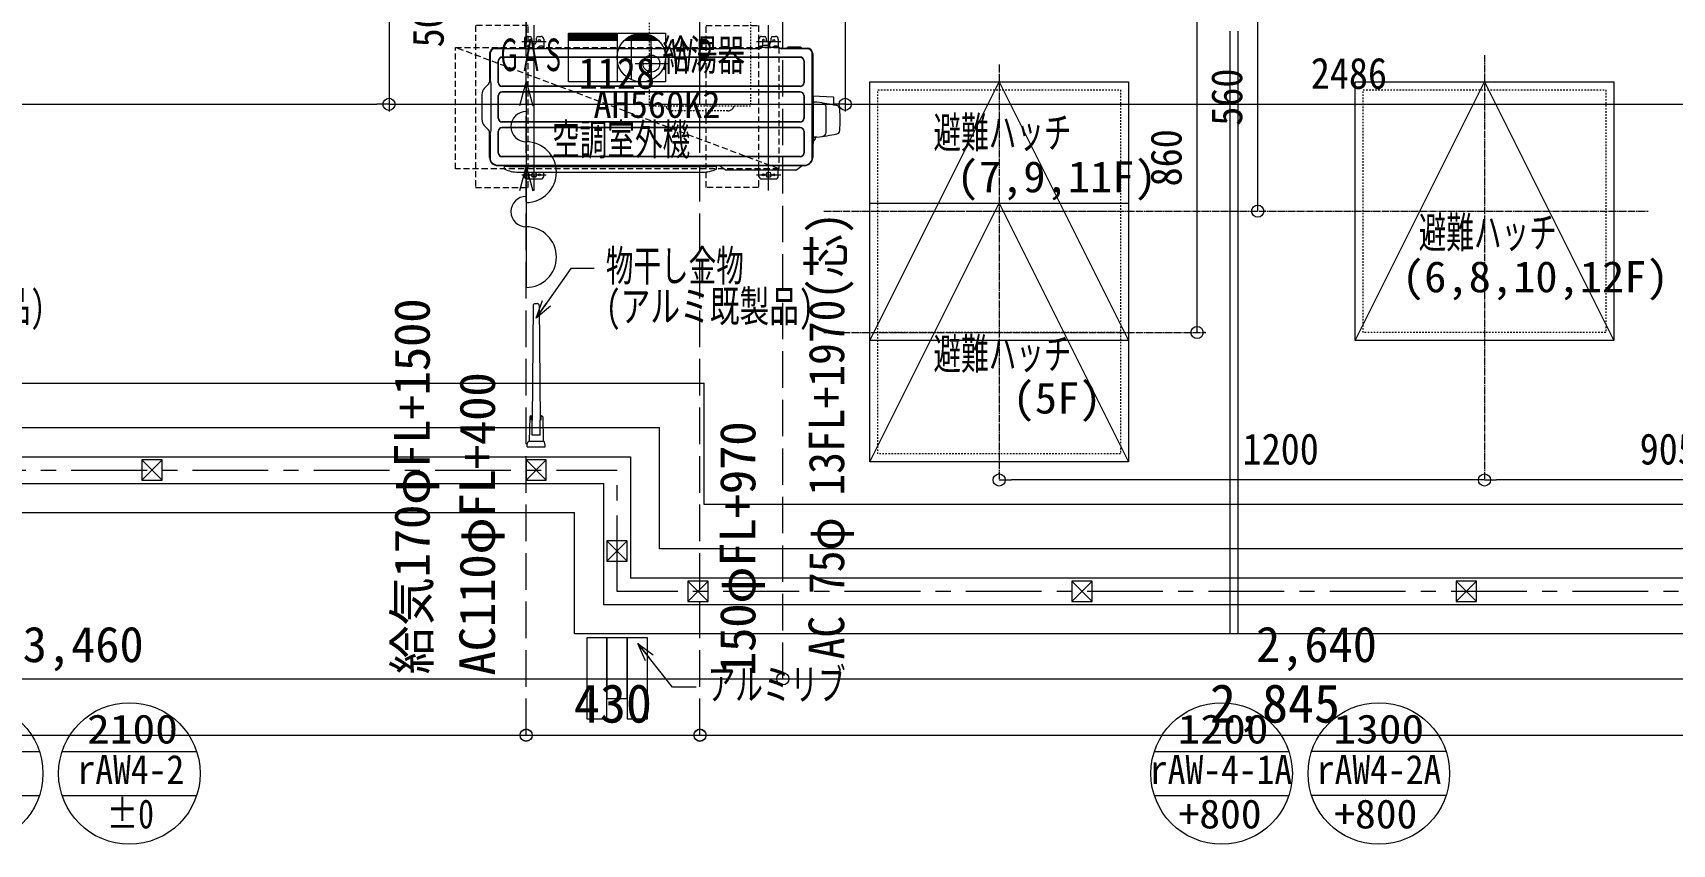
# Model space of a CAD drawing. Units: millimetres at full size, sheet at 1:30. Extents: x -17796 to 21385, y -23279 to 7734.
# Drawn here: x -13635 to -9580, y -7143 to -5136 of the extents above; entities that cross this region are included whole.
import ezdxf
from ezdxf.enums import TextEntityAlignment as Align

# ---------------------------------------------------------------- set-up
doc = ezdxf.new("R2010")
doc.units = ezdxf.units.MM
doc.header["$LTSCALE"] = 30
doc.header["$PDMODE"] = 32
doc.header["$PDSIZE"] = 30
for name, pattern in [('DASHED1', [1.8, 1.2, -0.6]), ('DASHED2', [3, 2, -1]), ('DASHED3', [4, 3, -1]), ('USER11', [0.25, 0.125, -0.125]), ('USER13', [10, 6.25, -1.25, 1.25, -1.25]), ('USER14', [18.9, 15, -0.9, 0.6, -0.9, 0.6, -0.9]), ('USER4', [0.78, 0.6, -0.06, 0.06, -0.06]), ('USER8', [0.75, 0.5, -0.25])]:
    doc.linetypes.add(name, pattern=pattern)
for name, color, linetype, lineweight in [('0-1_(W)電灯', 253, 'Continuous', 18), ('0-B_0_6P', 54, 'USER4', 18), ('0-F_ｶｰﾃﾝﾚｰﾙ', 94, 'Continuous', 18), ('2-D_', 5, 'Continuous', 18), ('3-1_杭芯・見上・見下', 6, 'Continuous', 18), ('3-2_寸法', 142, 'Continuous', 18), ('3-5_断熱・鉄骨', 30, 'Continuous', 18), ('3-8_符号', 6, 'Continuous', 18), ('3-C_備品', 6, 'Continuous', 18), ('4-0_', 1, 'Continuous', 9), ('4-3_', 253, 'Continuous', 18), ('4-5_', 3, 'USER14', 18), ('6-3_ｶﾞｽ', 5, 'Continuous', 9), ('6-A_寸法', 5, 'Continuous', 18), ('6-C_---', 6, 'Continuous', 18), ('D-6_白実線', 134, 'Continuous', 9), ('E-6_白実線', 134, 'Continuous', 9), ('E-A_---', 4, 'DASHED2', 9), ('E-B_ﾊｯﾁﾝｸﾞ', 5, 'Continuous', 9), ('E-E_文字', 6, 'Continuous', 9), ('F-0_通り芯', 6, 'Continuous', 9), ('F-6_白実線', 134, 'Continuous', 9)]:
    doc.layers.add(name, color=color, linetype=linetype, lineweight=lineweight)
doc.styles.add('ＭＳ ゴシック', font='')
doc.styles.get('ＭＳ ゴシック').set_extended_font_data('MS Gothic')

# ---------------------------------------------------------------- blocks, each defined once
blk = doc.blocks.new('AH560K2')
at = {"layer": '6-3_ｶﾞｽ', "color": 7}
for p, q in [((-324.85, -228.9), (-324.85, 180.15)), ((255.15, -228.9), (255.15, 180.15)), ((-405.27, 123.41), (-421.85, 123.41)), ((231.44, 121.91), (-421.85, 121.91)), ((-408.85, 123.14), (-408.85, 121.91)), ((-404.56, 122.41), (-408.85, 122.41)), ((-407.85, 122.91), (-405.27, 122.91)), ((-404.91, 122.76), (-404.06, 121.91)), ((-404.56, 123.12), (-403.35, 121.91)), ((-354.85, 139.91), (-294.85, 139.91)), ((-348.87, 145.41), (-348.87, 122.41)), ((-345.87, 127.95), (-338.99, 127.95)), ((-341.87, 152.41), (-334.85, 152.41)), ((-330.85, 148.41), (-330.85, 139.91)), ((-318.85, 139.91), (-318.85, 148.41)), ((-314.85, 152.41), (-307.83, 152.41)), ((-303.83, 127.95), (-310.72, 127.95)), ((-300.83, 145.41), (-300.83, 122.41)), ((-34.85, 45.21), (-34.85, 125.21)), ((225.15, 139.91), (285.15, 139.91)), ((231.13, 122.46), (231.13, 145.41)), ((234.13, 127.95), (239.24, 127.95)), ((238.13, 152.41), (245.15, 152.41)), ((240.12, 138.07), (238.96, 124.79)), ((278.89, 124.91), (240.5, 124.91)), ((254.81, 129.66), (242.22, 129.66)), ((243.11, 140.81), (253.91, 140.81)), ((249.15, 148.41), (249.15, 140.81)), ((256.9, 138.07), (258.05, 124.91)), ((261.15, 139.91), (261.15, 148.41)), ((265.15, 152.41), (272.17, 152.41)), ((276.17, 127.95), (269.28, 127.95)), ((279.17, 145.41), (279.17, 124.91)), ((286.72, 123.41), (351.15, 123.41)), ((351.15, 121.91), (288.06, 121.91)), ((301.56, 124.82), (300.59, 123.85)), ((334.32, 125.41), (302.98, 125.41)), ((336.71, 123.85), (335.73, 124.82)), ((-434.85, 110.41), (-434.85, 39.52)), ((-433.85, 109.91), (-433.85, 45.76)), ((-413.41, 37.91), (-413.41, 91.91)), ((-412.58, 37.91), (-412.58, 91.91)), ((333.15, 101.47), (-403.85, 101.47)), ((333.15, 100.64), (-403.85, 100.64)), ((-74.85, 85.21), (5.15, 85.21)), ((341.88, 91.91), (341.88, 37.91)), ((342.71, 91.91), (342.71, 37.91)), ((363.15, -147.09), (363.15, 110.41)), ((364.15, 110.41), (364.15, -147.09)), ((-453.85, 9.2), (-453.85, -53.38)), ((-439.71, 31.62), (-447.99, 23.34)), ((-430.7, -73.05), (-430.7, 28.87)), ((-413.41, -50.09), (-413.41, 5.91)), ((-412.58, -50.09), (-412.58, 5.91)), ((333.15, 29.18), (-403.85, 29.18)), ((333.15, 28.35), (-403.85, 28.35)), ((333.15, 15.47), (-403.85, 15.47)), ((333.15, 14.64), (-403.85, 14.64)), ((341.88, 5.91), (341.88, -50.09)), ((342.71, 5.91), (342.71, -50.09)), ((364.15, 5.41), (414.7, 2.76)), ((364.65, 7.98), (364.65, 5.38)), ((366.15, -111.54), (366.15, 4.36)), ((415.65, 1.76), (415.65, -16.06)), ((374.78, -10.54), (367.09, -10.14)), ((397.15, -84.86), (397.15, -22.32)), ((-447.99, -67.52), (-439.71, -75.8)), ((333.15, -58.82), (-403.85, -58.82)), ((333.15, -59.65), (-403.85, -59.65)), ((333.15, -72.53), (-403.85, -72.53)), ((333.15, -73.36), (-403.85, -73.36)), ((-434.85, -147.09), (-434.85, -83.68)), ((-433.85, -89.95), (-433.85, -147.09)), ((-413.41, -136.09), (-413.41, -82.09)), ((-412.58, -136.09), (-412.58, -82.09)), ((341.88, -82.09), (341.88, -136.09)), ((342.71, -82.09), (342.71, -136.09)), ((364.15, -112.59), (365.2, -112.54)), ((364.65, -112.56), (364.65, -115.17)), ((370.44, -101.19), (366.38, -106.04)), ((374.79, -96.64), (367.09, -97.04)), ((371.15, -99.27), (371.15, -97.78)), ((333.15, -144.82), (-403.85, -144.82)), ((333.15, -145.65), (-403.85, -145.65)), ((-414.85, -166.09), (344.15, -166.09)), ((-414.85, -167.09), (344.15, -167.09)), ((-398.26, -175.37), (-398.4, -167.09)), ((-387.45, -168.94), (-364.21, -169.14)), ((-364.21, -169.14), (92, -169.14)), ((-364.21, -183.29), (92, -183.29)), ((-354.85, -190.09), (-294.85, -190.09)), ((-348.87, -183.29), (-348.87, -193.09)), ((-341.87, -200.09), (-307.83, -200.09)), ((-321.98, -195.09), (-327.72, -195.09)), ((-300.83, -193.09), (-300.83, -183.29)), ((92, -169.14), (115.25, -168.94)), ((126.05, -175.37), (126.19, -167.09)), ((147.71, -177.19), (133.93, -167.54)), ((321.86, -178.09), (150.57, -178.09)), ((225.15, -190.09), (285.15, -190.09)), ((231.13, -193.09), (231.13, -178.09)), ((238.13, -200.09), (272.17, -200.09)), ((252.28, -195.09), (258.02, -195.09)), ((279.17, -193.09), (279.17, -178.09)), ((338.5, -167.54), (324.72, -177.19))]:
    blk.add_line(p, q, dxfattribs=at)
for centre, radius in [((-337.85, 142.41), 2.5), ((-311.85, 142.41), 2.5), ((268.15, 142.41), 2.5), ((-34.85, 85.21), 21), ((-337.85, -190.09), 2.5), ((-311.85, -190.09), 2.5), ((242.15, -190.09), 2.5), ((268.15, -190.09), 2.5)]:
    blk.add_circle(centre, radius, dxfattribs=at)
for centre, radius, start, end in [((-421.85, 110.41), 13, 90, 180), ((-421.85, 109.91), 12, 90, 180), ((-408.65, 123.15), 0.206, 110.94706, 182.25044), ((-408.5, 122.5), 0.394, 90.68195, 153.93555), ((-408.36, 122.38), 1.03, 91.82318, 110.44187), ((-408.03, 117.86), 5.05, 88.01699, 95.40319), ((-405.27, 122.41), 1, 45, 90), ((-405.27, 122.41), 0.5, 45, 90), ((-341.87, 145.41), 7, 90, 180), ((-346.91, 125.7), 1.96, 117.53635, 178.97101), ((-345.92, 124.13), 3.81, 89.31686, 119.88569), ((-340.72, 121.26), 6.91, 54.41084, 75.50035), ((157.97, 784.16), 822.63, 233.03545, 233.42103), ((-334.85, 148.41), 4, 0, 90), ((-320.71, 139.93), 20.03, 234.78029, 240.97567), ((-324.85, 139.91), 6, 180, 0), ((-329, 139.93), 20.03, 299.02433, 305.21971), ((-314.85, 148.41), 4, 90, 180), ((-807.67, 784.16), 822.63, 306.57897, 306.96455), ((-308.99, 121.26), 6.91, 104.49965, 125.58916), ((-307.83, 145.41), 7, 0, 90), ((-303.79, 124.13), 3.81, 60.11431, 90.68314), ((-302.79, 125.7), 1.96, 1.02899, 62.46365), ((233.88, 124.99), 2.96, 85.28613, 158.49056), ((238.13, 145.41), 7, 90, 180), ((231.44, 131.11), 9.2, 270, 306.61786), ((240.5, 118.91), 6, 90.00072, 126.61603), ((241.73, 127.08), 2.62, 79.33665, 162.9153), ((242.15, 142.41), 2.5, 320.20818, 247.19861), ((243.11, 137.81), 3, 90, 175), ((245.15, 148.41), 4, 0, 90), ((253.91, 137.81), 3, 5.00113, 90), ((255.22, 126.96), 2.73, 19.10001, 98.64594), ((255.15, 139.91), 6, 290.33153, 0), ((265.15, 148.41), 4, 90, 180), ((284.15, 101.54), 30.6, 123.56846, 130.19835), ((270.85, 121.68), 6.46, 104.03125, 124.01071), ((272.17, 145.41), 7, 0, 90), ((276.49, 125.14), 2.82, 18.49922, 96.63622), ((278.99, 118.9), 6.01, 53.38954, 90.94262), ((288.06, 131.11), 9.2, 233.38256, 270), ((286.72, 121.41), 2, 90, 146.30993), ((299.53, 124.91), 1.5, 270, 315), ((302.98, 123.41), 2, 90, 135), ((334.32, 123.41), 2, 45, 90), ((337.77, 124.91), 1.5, 225, 270), ((351.15, 110.41), 13, 0, 90), ((351.15, 109.91), 12, 2.38802, 90), ((-403.85, 91.91), 9.56, 90, 180), ((-403.85, 91.91), 8.73, 90, 180), ((333.15, 91.91), 9.56, 0, 90), ((333.15, 91.91), 8.73, 0, 90), ((-453.85, 45.76), 20, 314.99307, 0), ((-499.58, 24.65), 69.2, 6.87448, 18.23878), ((-433.85, 9.2), 20, 134.99926, 180.00022), ((-477.63, 28.92), 46.93, 359.93611, 4.9104), ((-403.85, 37.91), 9.56, 180, 270), ((-403.85, 5.91), 9.56, 90, 180), ((-403.85, 37.91), 8.73, 180, 270), ((-403.85, 5.91), 8.73, 90, 180), ((333.15, 37.91), 8.73, 270, 0), ((333.15, 37.91), 9.56, 270, 0), ((333.15, 5.91), 9.56, 0, 90), ((333.15, 5.91), 8.73, 0, 90), ((365.15, 11.7), 1, 180, 246.42182), ((365.15, 7.12), 1, 113.57818, 180), ((364.15, 9.41), 1.5, 293.57818, 66.42182), ((365.15, 4.36), 1, 0, 86.92278), ((414.65, 1.76), 1, 0, 87), ((367.15, -9.14), 1, 180.00581, 266.98637), ((275.55, -783.48), 779.28, 79.04787, 82.68382), ((387.16, -22.32), 9.98, 359.96848, 80.88391), ((416.65, -16.06), 1, 180.00715, 259.65507), ((421.81, -27.7), 9.48, 3.69524, 79.05853), ((32.2, -53.59), 399.95, 356.19809, 3.79947), ((-433.85, -53.38), 20, 180, 225), ((-453.85, -89.95), 20, 0, 45), ((-499.58, -68.83), 69.2, 341.76122, 353.12552), ((-477.63, -73.1), 46.93, 355.0896, 0.06389), ((-403.85, -50.09), 9.56, 180, 270), ((-403.85, -82.09), 9.56, 90, 180), ((-403.85, -50.09), 8.73, 180, 270), ((-403.85, -82.09), 8.73, 90, 180), ((333.15, -50.09), 8.73, 270, 0), ((333.15, -50.09), 9.56, 270, 0), ((333.15, -82.09), 9.56, 0, 90), ((333.15, -82.09), 8.73, 0, 90), ((421.79, -79.47), 9.49, 280.89421, 356.14187), ((365.15, -114.3), 1, 180, 246.42182), ((365.15, -118.88), 1, 113.57818, 180), ((364.15, -116.59), 1.5, 293.57818, 66.42182), ((365.15, -111.54), 1, 273, 0), ((367.24, -106.74), 1.11, 139.5291, 169.89276), ((367.15, -98.04), 1, 93.01514, 181.9617), ((368.15, -99.27), 3, 320.03418, 0), ((372.15, -97.78), 1, 93.00108, 179.99283), ((279.32, 652.86), 755.56, 277.25936, 281.0171), ((387.15, -84.86), 10, 279.34936, 0), ((-414.85, -147.09), 20, 180, 270), ((-414.85, -147.09), 19, 180, 270), ((-403.85, -136.09), 9.56, 180, 270), ((-403.85, -136.09), 8.73, 180, 270), ((333.15, -136.09), 8.73, 270, 0), ((333.15, -136.09), 9.56, 270, 0), ((344.15, -147.09), 20, 270, 0), ((344.15, -147.09), 19, 270, 0), ((-397.83, -170.17), 0.676, 102.35382, 140.90871), ((-397.76, -175.37), 0.5, 181.03185, 244.7157), ((-393.8, -188.49), 19.43, 92.7341, 102.39097), ((-364.21, -103.29), 80, 245.0454, 270), ((-389.62, -243.1), 74.19, 88.28857, 93.948), ((-341.87, -193.09), 7, 180, 270), ((-324.85, -190.09), 6.5, 325.1501, 214.8499), ((-327.72, -192.09), 3, 214.8499, 270), ((-321.98, -192.09), 3, 270, 325.1501), ((-307.83, -193.09), 7, 270, 0), ((92, -103.28), 80.01, 270.00103, 294.95883), ((120.17, -95.71), 73.39, 266.15265, 268.82831), ((118.03, -233.64), 64.56, 84.54731, 89.43091), ((123.19, -179.77), 10.44, 73.53878, 84.64556), ((125.55, -175.37), 0.5, 295.75425, 358.96252), ((132.47, -169.62), 2.54, 55.09641, 86.63219), ((150.57, -173.09), 5, 235.1296, 269.99999), ((238.13, -193.09), 7, 180, 270), ((255.15, -190.09), 6.5, 325.1501, 214.8499), ((252.28, -192.09), 3, 214.8499, 270), ((258.02, -192.09), 3, 270, 325.1501), ((272.17, -193.09), 7, 270, 0), ((321.86, -173.09), 5, 270, 304.93007), ((339.94, -169.59), 2.5, 90.00008, 124.93406)]:
    blk.add_arc(centre, radius, start, end, dxfattribs=at)

msp = doc.modelspace()

# ---------------------------------------------------------------- linework, layer by layer
at = {"layer": '0-1_(W)電灯', "color": 6}
for p, q in [((-12753.72, -4952.58), (-12753.72, -5330.62)), ((-12753.72, -4952.58), (-12753.72, -5330.62)), ((-11625.72, -4952.58), (-11625.72, -5330.62)), ((-11625.72, -4952.58), (-11625.72, -5330.62)), ((-15209.72, -5313.12), (-12783.72, -5313.12)), ((-12723.72, -5313.12), (-11655.72, -5313.12)), ((-11595.72, -5313.12), (-9169.72, -5313.12))]:
    msp.add_line(p, q, dxfattribs=at)
at = {"layer": '0-1_(W)電灯', "color": 7}
for p, q in [((-12753.72, -5313.12), (-12783.72, -5313.12)), ((-12753.72, -5313.12), (-12723.72, -5313.12)), ((-11625.72, -5313.12), (-11655.72, -5313.12)), ((-11625.72, -5313.12), (-11595.72, -5313.12))]:
    msp.add_line(p, q, dxfattribs=at)
for centre in [(-12753.72, -5313.12), (-12753.72, -5313.12), (-11625.72, -5313.12), (-11625.72, -5313.12)]:
    msp.add_circle(centre, 15, dxfattribs=at)
at = {"layer": '0-B_0_6P'}
for p, q in [((-11244.72, -5214.92), (-11244.72, -6242.12)), ((-10044.72, -5191.96), (-10044.72, -6242.12)), ((-11678.54, -5577.58), (-9639.91, -5577.58)), ((-11678.54, -5877.58), (-10734.08, -5877.58))]:
    msp.add_line(p, q, dxfattribs=at)
at = {"layer": '0-F_ｶｰﾃﾝﾚｰﾙ', "color": 7}
for p, q in [((-12390.07, -5841.89), (-12364.24, -5805.05)), ((-12138.27, -6646.76), (-12110.17, -6681.91))]:
    msp.add_line(p, q, dxfattribs=at)
at = {"layer": '0-F_ｶｰﾃﾝﾚｰﾙ'}
for points in [[(-12246.16, -5719.3), (-12304.13, -5719.3), (-12389.55, -5841.16)], [(-11994.36, -6754.31), (-12052.32, -6754.31), (-12137.7, -6647.46)]]:
    msp.add_lwpolyline(points, dxfattribs=at)
at = {"layer": '0-F_ｶｰﾃﾝﾚｰﾙ', "color": 7}
for points in [[(-12354.37, -5811.97), (-12390.07, -5841.89), (-12374.11, -5798.12)], [(-12119.59, -6689.44), (-12138.27, -6646.76), (-12100.75, -6674.39)]]:
    msp.add_lwpolyline(points, dxfattribs=at)
at = {"layer": '2-D_', "color": 2}
for points in [[(-12264.72, -6832.58), (-12214.72, -6832.58), (-12214.72, -6632.58), (-12264.72, -6632.58)], [(-12214.72, -6782.58), (-12164.72, -6782.58), (-12164.72, -6632.58), (-12214.72, -6632.58)], [(-12164.72, -6832.58), (-12114.72, -6832.58), (-12114.72, -6632.58), (-12164.72, -6632.58)]]:
    msp.add_lwpolyline(points, close=True, dxfattribs=at)
at = {"layer": '3-1_杭芯・見上・見下'}
for p, q in [((-13950.99, -6913.17), (-13618.46, -6913.17)), ((-13562.08, -6913.17), (-13229.55, -6913.17)), ((-10860.99, -6913.17), (-10528.46, -6913.17)), ((-10139.55, -6913.17), (-10472.08, -6913.17)), ((-13950.99, -7022.37), (-13618.46, -7022.37)), ((-13562.08, -7022.37), (-13229.55, -7022.37)), ((-10860.99, -7022.37), (-10528.46, -7022.37)), ((-10139.55, -7022.37), (-10472.08, -7022.37))]:
    msp.add_line(p, q, dxfattribs=at)
for centre in [(-13784.72, -6967.77), (-13395.81, -6967.77), (-10694.72, -6967.77), (-10305.81, -6967.77)]:
    msp.add_circle(centre, 175, dxfattribs=at)
at = {"layer": '3-2_寸法'}
for p, q in [((-16539.72, -6002.58), (-11974.72, -6002.58)), ((-16539.72, -6112.58), (-12084.72, -6112.58)), ((-16539.72, -6322.58), (-12294.72, -6322.58))]:
    msp.add_line(p, q, dxfattribs=at)
for points in [[(-7839.72, -6302.58), (-11974.72, -6302.58), (-11974.72, -6002.58)], [(-7839.72, -6412.58), (-12084.72, -6412.58), (-12084.72, -6112.58)], [(-7839.72, -6622.58), (-12294.72, -6622.58), (-12294.72, -6322.58)]]:
    msp.add_lwpolyline(points, dxfattribs=at)
at = {"layer": '3-5_断熱・鉄骨'}
for p, q in [((-10674.72, -5132.58), (-10674.72, -6622.58)), ((-10654.72, -5132.58), (-10654.72, -6622.58))]:
    msp.add_line(p, q, dxfattribs=at)
at = {"layer": '3-8_符号', "linetype": 'USER8'}
for p, q in [((-11839.72, -5118.51), (-11839.72, -5518.51)), ((-12589.72, -5172.58), (-11789.72, -5172.58)), ((-11789.72, -5472.58), (-12589.72, -5172.58)), ((-12589.72, -5472.58), (-12589.72, -5172.58)), ((-11789.72, -5172.58), (-11789.72, -5472.58)), ((-11789.72, -5472.58), (-12589.72, -5472.58)), ((-11839.72, -5518.51), (-11969.72, -5518.51))]:
    msp.add_line(p, q, dxfattribs=at)
at = {"layer": '3-8_符号', "linetype": 'USER11'}
for p, q in [((-12067.72, -5319.92), (-12067.72, -5317.58)), ((-12067.15, -5321.58), (-12067.17, -5321.56)), ((-11915.82, -5329.58), (-12053.62, -5329.58)), ((-11902.3, -5321.58), (-11902.28, -5321.56)), ((-11901.72, -5317.58), (-11901.72, -5319.92))]:
    msp.add_line(p, q, dxfattribs=at)
msp.add_lwpolyline([(-12109.72, -5078.08), (-11859.72, -5078.08), (-11859.72, -5317.58), (-12109.72, -5317.58)], close=True, dxfattribs=at)
at = {"layer": '3-8_符号', "linetype": 'USER8'}
msp.add_lwpolyline([(-12409.72, -5518.51), (-12409.72, -5118.51), (-12539.72, -5118.51), (-12539.72, -5518.51)], close=True, dxfattribs=at)
msp.add_lwpolyline([(-11969.72, -5518.51), (-11969.72, -5118.51), (-11839.72, -5118.51)], dxfattribs=at)
at = {"layer": '3-8_符号', "linetype": 'USER11'}
for points in [[(-12067.72, -5319.93), (-12067.58, -5320.79), (-12067.17, -5321.56)], [(-12067.17, -5321.56), (-12066.32, -5322.66), (-12065.03, -5324.19), (-12063.62, -5325.6), (-12062.04, -5326.83), (-12060.24, -5327.81), (-12058.2, -5328.54), (-12056, -5329.1), (-12053.72, -5329.57)], [(-11915.73, -5329.57), (-11913.45, -5329.1), (-11911.25, -5328.54), (-11909.21, -5327.81), (-11907.41, -5326.83), (-11905.83, -5325.6), (-11904.42, -5324.19), (-11903.13, -5322.66), (-11902.28, -5321.56)], [(-11902.28, -5321.56), (-11901.87, -5320.79), (-11901.72, -5319.93)]]:
    msp.add_lwpolyline(points, dxfattribs=at)
for centre, radius, start, end in [((-12065.04, -5319.92), 2.69, 180.0097, 218.14894), ((-12053.62, -5329.08), 0.5, 258.78798, 270), ((-11915.82, -5329.08), 0.5, 270, 281.21202), ((-11904.41, -5319.92), 2.69, 321.85106, 359.9903)]:
    msp.add_arc(centre, radius, start, end, dxfattribs=at)
at = {"layer": '3-C_備品', "color": 54, "linetype": 'USER4'}
msp.add_line((-12414.72, -4581.38), (-12414.72, -5166.03), dxfattribs=at)
at = {"layer": '4-0_', "color": 4, "lineweight": 18}
for p, q in [((-10755.42, -5847.58), (-10755.42, -5047.58)), ((-10605.42, -5547.58), (-10605.42, -5047.58)), ((-10585.42, -5577.58), (-10587.92, -5577.58)), ((-10735.42, -5877.58), (-10737.92, -5877.58)), ((-11244.72, -6225.8), (-11244.72, -6224.62)), ((-10074.72, -6242.12), (-11214.72, -6242.12)), ((-10044.72, -6222.12), (-10044.72, -6224.62)), ((-10044.72, -6222.12), (-10044.72, -6224.62)), ((-9169.72, -6242.12), (-10014.72, -6242.12))]:
    msp.add_line(p, q, dxfattribs=at)
at = {"layer": '4-0_', "color": 7, "lineweight": 18}
for p, q in [((-10605.42, -5577.58), (-10605.42, -5547.58)), ((-10755.42, -5877.58), (-10755.42, -5847.58)), ((-11244.72, -6242.12), (-11214.72, -6242.12)), ((-10044.72, -6242.12), (-10074.72, -6242.12)), ((-10044.72, -6242.12), (-10014.72, -6242.12))]:
    msp.add_line(p, q, dxfattribs=at)
for centre in [(-10605.42, -5577.58), (-10755.42, -5877.58), (-11244.72, -6242.12), (-10044.72, -6242.12), (-10044.72, -6242.12)]:
    msp.add_circle(centre, 15, dxfattribs=at)
at = {"layer": '4-3_'}
for p, q in [((-12397.22, -5810.52), (-12399.73, -6095.08)), ((-12392.26, -5806.08), (-12387.19, -5806.08)), ((-12382.22, -5810.52), (-12379.72, -6095.08)), ((-12405.72, -6086.08), (-12407.26, -6146.08)), ((-12402.72, -6083.08), (-12401.72, -6083.08)), ((-12379.72, -6093.08), (-12377.72, -6093.08)), ((-12379.72, -6094.08), (-12379.72, -6093.08)), ((-12379.72, -6131.08), (-12379.72, -6095.08)), ((-12377.72, -6093.08), (-12377.72, -6083.08)), ((-12376.72, -6083.08), (-12377.72, -6083.08)), ((-12373.72, -6086.08), (-12372.18, -6146.08)), ((-12411.72, -6156.08), (-12410.21, -6148.49)), ((-12411.72, -6160.08), (-12411.72, -6156.08)), ((-12411.72, -6160.08), (-12367.72, -6160.08)), ((-12407.26, -6146.08), (-12372.18, -6146.08)), ((-12367.72, -6156.08), (-12369.24, -6148.49)), ((-12367.72, -6160.08), (-12367.72, -6156.08))]:
    msp.add_line(p, q, dxfattribs=at)
for points in [[(-12399.72, -6094.08), (-12399.72, -6093.08), (-12401.72, -6093.08), (-12401.72, -6083.08)], [(-12379.72, -6131.08), (-12399.72, -6131.08), (-12399.72, -6095.08)]]:
    msp.add_lwpolyline(points, dxfattribs=at)
for centre, radius, start, end in [((-12392.26, -5811.08), 5, 90, 179.62892), ((-12387.19, -5811.08), 5, 0.37108, 90), ((-12402.72, -6086.08), 3, 90, 180), ((-12376.72, -6086.08), 3, 0, 90), ((-12407.26, -6149.08), 3, 90, 168.69007), ((-12372.18, -6149.08), 3, 11.30993, 90)]:
    msp.add_arc(centre, radius, start, end, dxfattribs=at)
at = {"layer": '4-5_', "linetype": 'Continuous'}
for points in [[(-11564.72, -5257.58), (-10924.72, -5257.58), (-10924.72, -5897.58), (-11564.72, -5897.58)], [(-10364.72, -5257.58), (-9724.72, -5257.58), (-9724.72, -5897.58), (-10364.72, -5897.58)], [(-11564.72, -5557.58), (-10924.72, -5557.58), (-10924.72, -6197.58), (-11564.72, -6197.58)]]:
    msp.add_lwpolyline(points, close=True, dxfattribs=at)
for points in [[(-11564.72, -5897.58), (-11244.72, -5257.58), (-10924.72, -5897.58)], [(-10364.72, -5897.58), (-10044.72, -5257.58), (-9724.72, -5897.58)], [(-11564.72, -6197.58), (-11244.72, -5557.58), (-10924.72, -6197.58)]]:
    msp.add_lwpolyline(points, dxfattribs=at)
at = {"layer": '4-5_', "linetype": 'USER11'}
for points in [[(-11544.72, -5277.58), (-10944.72, -5277.58), (-10944.72, -5877.58), (-11544.72, -5877.58)], [(-10344.72, -5277.58), (-9744.72, -5277.58), (-9744.72, -5877.58), (-10344.72, -5877.58)], [(-11544.72, -5577.58), (-10944.72, -5577.58), (-10944.72, -6177.58), (-11544.72, -6177.58)]]:
    msp.add_lwpolyline(points, close=True, dxfattribs=at)
at = {"layer": '6-A_寸法', "color": 211, "linetype": 'USER13'}
msp.add_line((-16539.72, -6217.58), (-12189.72, -6217.58), dxfattribs=at)
at = {"layer": '6-A_寸法'}
for p, q in [((-16539.72, -6250.58), (-12222.72, -6250.58)), ((-7839.72, -6484.58), (-12156.72, -6484.58))]:
    msp.add_line(p, q, dxfattribs=at)
for points in [[(-16539.72, -6184.58), (-12156.72, -6184.58), (-12156.72, -6484.58)], [(-7839.72, -6550.58), (-12222.72, -6550.58), (-12222.72, -6250.58)]]:
    msp.add_lwpolyline(points, dxfattribs=at)
at = {"layer": '6-A_寸法', "color": 211, "linetype": 'USER13'}
msp.add_lwpolyline([(-7839.72, -6517.58), (-12189.72, -6517.58), (-12189.72, -6217.58)], dxfattribs=at)
at = {"layer": '6-C_---'}
for p, q in [((-13364.72, -6242.58), (-13314.72, -6192.58)), ((-12414.72, -6242.58), (-12364.72, -6192.58)), ((-12214.72, -6442.58), (-12164.72, -6392.58)), ((-12014.72, -6542.58), (-11964.72, -6492.58)), ((-11064.72, -6542.58), (-11014.72, -6492.58)), ((-10114.72, -6542.58), (-10064.72, -6492.58))]:
    msp.add_line(p, q, dxfattribs=at)
for points in [[(-13364.72, -6192.58), (-13314.72, -6242.58), (-13314.72, -6192.58)], [(-12414.72, -6192.58), (-12364.72, -6242.58), (-12364.72, -6192.58)], [(-12214.72, -6392.58), (-12164.72, -6442.58), (-12164.72, -6392.58)], [(-12014.72, -6492.58), (-11964.72, -6542.58), (-11964.72, -6492.58)], [(-11064.72, -6492.58), (-11014.72, -6542.58), (-11014.72, -6492.58)], [(-10114.72, -6492.58), (-10064.72, -6542.58), (-10064.72, -6492.58)]]:
    msp.add_lwpolyline(points, close=True, dxfattribs=at)
for points in [[(-13364.72, -6192.58), (-13364.72, -6242.58), (-13314.72, -6242.58)], [(-12414.72, -6192.58), (-12414.72, -6242.58), (-12364.72, -6242.58)], [(-12214.72, -6392.58), (-12214.72, -6442.58), (-12164.72, -6442.58)], [(-12014.72, -6492.58), (-12014.72, -6542.58), (-11964.72, -6542.58)], [(-11064.72, -6492.58), (-11064.72, -6542.58), (-11014.72, -6542.58)], [(-10114.72, -6492.58), (-10114.72, -6542.58), (-10064.72, -6542.58)]]:
    msp.add_lwpolyline(points, dxfattribs=at)
at = {"layer": 'D-6_白実線'}
for p, q in [((-15239.72, -6872.85), (-12414.72, -6872.85)), ((-15239.72, -6873.49), (-12414.72, -6873.49)), ((-12414.72, -6872.85), (-11984.72, -6872.85)), ((-12414.72, -6873.49), (-11984.72, -6873.49)), ((-11984.72, -6872.85), (-9139.72, -6872.85)), ((-11984.72, -6873.49), (-9139.72, -6873.49))]:
    msp.add_line(p, q, dxfattribs=at)
at = {"layer": 'E-6_白実線', "linetype": 'DASHED1'}
for p, q in [((-12414.72, -5144.94), (-12414.72, -4716.97)), ((-12414.72, -5145.8), (-12414.72, -4993.09))]:
    msp.add_line(p, q, dxfattribs=at)
at = {"layer": 'E-6_白実線'}
for q in [(-12431.03, -5526.86), (-12398.42, -5526.86), (-12414.72, -5766.01)]:
    msp.add_line((-12414.72, -5466.01), q, dxfattribs=at)
for centre, radius, start, end in [((-12414.72, -5578.51), 37.5, 90, 270), ((-12414.72, -5691.01), 75, 270, 90)]:
    msp.add_arc(centre, radius, start, end, dxfattribs=at)
at = {"layer": 'E-A_---', "color": 134, "linetype": 'Continuous'}
for q in [(-12431.03, -5316.79), (-12398.42, -5316.79), (-12414.73, -5555.94)]:
    msp.add_line((-12414.73, -5255.94), q, dxfattribs=at)
at = {"layer": 'E-A_---', "color": 5, "linetype": 'Continuous'}
for p, q in [((-15239.72, -6733.93), (-11779.72, -6733.93)), ((-11779.72, -6733.93), (-9139.72, -6733.93))]:
    msp.add_line(p, q, dxfattribs=at)
at = {"layer": 'E-A_---', "color": 134, "linetype": 'Continuous'}
for centre, radius, start, end in [((-12414.73, -5368.44), 37.5, 90, 270), ((-12414.73, -5480.94), 75, 270, 90)]:
    msp.add_arc(centre, radius, start, end, dxfattribs=at)
at = {"layer": 'E-B_ﾊｯﾁﾝｸﾞ', "linetype": 'DASHED3'}
msp.add_line((-11779.72, -6733.93), (-11779.72, -4757.58), dxfattribs=at)
at = {"layer": 'E-B_ﾊｯﾁﾝｸﾞ'}
msp.add_point((-11779.72, -6733.93), dxfattribs=at)
at = {"layer": 'E-E_文字'}
for p, q in [((-12189.72, -5140.58), (-12309.72, -5140.58)), ((-12189.72, -5143.58), (-12309.72, -5143.58)), ((-12189.72, -5146.58), (-12309.72, -5146.58)), ((-12098.12, -5146.58), (-12161.33, -5146.58)), ((-12103.58, -5143.58), (-12155.87, -5143.58)), ((-12153.72, -5252.58), (-12153.72, -5142.58)), ((-12110.99, -5140.58), (-12148.46, -5140.58)), ((-12105.72, -5252.58), (-12105.72, -5142.58)), ((-12189.72, -5149.58), (-12309.72, -5149.58)), ((-12189.72, -5152.58), (-12309.72, -5152.58)), ((-12189.72, -5155.58), (-12309.72, -5155.58)), ((-12086.88, -5155.58), (-12172.56, -5155.58)), ((-12090.05, -5152.58), (-12169.4, -5152.58)), ((-12093.73, -5149.58), (-12165.72, -5149.58))]:
    msp.add_line(p, q, dxfattribs=at)
for points in [[(-12309.72, -5137.58), (-12069.72, -5137.58), (-12069.72, -5257.58), (-12309.72, -5257.58)], [(-12189.72, -5137.58), (-12189.72, -5257.58), (-12309.72, -5257.58), (-12309.72, -5137.58)]]:
    msp.add_lwpolyline(points, close=True, dxfattribs=at)
msp.add_lwpolyline([(-12086.88, -5155.58), (-12129.72, -5155.58), (-12172.56, -5155.58)], dxfattribs=at)
msp.add_circle((-12129.72, -5197.58), 60, dxfattribs=at)
at = {"layer": 'F-0_通り芯', "color": 134, "linetype": 'DASHED3'}
for p, q in [((-11984.72, -6872.85), (-11984.72, -4967.58)), ((-12414.72, -6872.85), (-12414.72, -5018.59))]:
    msp.add_line(p, q, dxfattribs=at)
at = {"layer": 'F-0_通り芯', "color": 134}
for p in [(-12414.72, -6872.85), (-11984.72, -6872.85)]:
    msp.add_point(p, dxfattribs=at)
at = {"layer": 'F-6_白実線', "linetype": 'DASHED3'}
for p, q in [((-12414.72, -6873.49), (-12414.72, -5019.23)), ((-11984.72, -6873.49), (-11984.72, -5019.23))]:
    msp.add_line(p, q, dxfattribs=at)
at = {"layer": 'F-6_白実線'}
for p in [(-12414.72, -6873.49), (-11984.72, -6873.49)]:
    msp.add_point(p, dxfattribs=at)

# ---------------------------------------------------------------- block references
at = {"layer": 'E-A_---'}
msp.add_blockref('AH560K2', (-12070.14, -5297.63), dxfattribs=at)

# ---------------------------------------------------------------- texts
at = {"layer": '0-1_(W)電灯', "color": 9, "style": 'ＭＳ ゴシック', "width": 0.9}
msp.add_text('50', height=76.97, rotation=90, dxfattribs=at).set_placement((-12595.43, -5172.32), align=Align.BOTTOM_LEFT)
for s, p in [('1128', (-12284.58, -5297.92)), ('2486', (-10474.15, -5297.92))]:
    msp.add_text(s, height=76.97, dxfattribs=at).set_placement(p, align=Align.BOTTOM_LEFT)
at = {"layer": '0-F_ｶｰﾃﾝﾚｰﾙ', "style": 'ＭＳ ゴシック'}
for s, height, width, p in [('空調室外機', 76.98, 0.65, (-12350.26, -5461.87)), ('避難ハッチ', 76.98, 0.65, (-11407.18, -5444.41)), ('(7,9,11F)', 76.97, 1.05, (-11350.07, -5553.82)), ('避難ハッチ', 76.98, 0.65, (-10207.18, -5691.56)), ('物干し金物', 76.98, 0.65, (-12217.51, -5774.1)), ('(6,8,10,12F)', 76.97, 1.05, (-10248.65, -5800.97)), ('(アルミ既製品)', 76.97, 0.7, (-14118.23, -5874.1)), ('(アルミ既製品)', 76.97, 0.7, (-12217.51, -5874.1)), ('避難ハッチ', 76.98, 0.65, (-11407.18, -5991.56)), ('(5F)', 76.97, 1.05, (-11211.63, -6100.97)), ('アルミリブ', 76.98, 0.65, (-11965.7, -6809.12))]:
    msp.add_text(s, height=height, dxfattribs=dict(at, width=width)).set_placement(p, align=Align.BOTTOM_LEFT)
at = {"layer": '3-1_杭芯・見上・見下', "style": 'ＭＳ ゴシック'}
for s, width, p in [('2100', 1.15, (-13500.57, -6915.29)), ('1200', 1.15, (-10803.48, -6915.29)), ('1300', 1.15, (-10418.39, -6915.29)), ('rAW4-2', 0.9, (-13524.03, -7015.29)), ('rAW-4-1A', 0.9, (-10872.01, -7015.29)), ('rAW4-2A', 0.9, (-10459.19, -7015.29)), ('±0', 0.8, (-13452.39, -7125.29)), ('+800', 1.05, (-10801.08, -7125.29)), ('+800', 1.05, (-10415.99, -7125.29))]:
    msp.add_text(s, height=71.84, dxfattribs=dict(at, width=width)).set_placement(p, align=Align.BOTTOM_LEFT)
at = {"layer": '3-8_符号', "color": 94, "style": 'ＭＳ ゴシック', "width": 0.65}
msp.add_text('給湯器', height=76.97, dxfattribs=at).set_placement((-12078.06, -5252.64), align=Align.BOTTOM_LEFT)
at = {"layer": '4-0_', "color": 9, "style": 'ＭＳ ゴシック', "width": 0.9}
for s, p in [('560', (-10620.61, -5366.15)), ('860', (-10770.61, -5516.15))]:
    msp.add_text(s, height=76.98, rotation=90, dxfattribs=at).set_placement(p, align=Align.BOTTOM_LEFT)
for s, p in [('1200', (-10642.81, -6226.92)), ('905', (-9660.8, -6226.92))]:
    msp.add_text(s, height=76.98, dxfattribs=at).set_placement(p, align=Align.BOTTOM_LEFT)
at = {"layer": 'E-A_---', "color": 7, "style": 'ＭＳ ゴシック'}
msp.add_text('AH560K2', height=65.98, dxfattribs=at).set_placement((-12248.17, -5366.47), align=Align.BOTTOM_LEFT)
at = {"layer": 'E-A_---', "color": 5, "style": 'ＭＳ ゴシック'}
for s, p in [('3,460', (-13659.72, -6718.93)), ('2,640', (-10609.72, -6718.93))]:
    msp.add_text(s, height=87.98, dxfattribs=at).set_placement(p, align=Align.BOTTOM_LEFT)
at = {"layer": 'E-B_ﾊｯﾁﾝｸﾞ', "color": 4, "style": 'ＭＳ ゴシック', "width": 0.9}
msp.add_text('AC 75φ 13FL+1970(芯)', height=87.98, rotation=90, dxfattribs=at).set_placement((-11601.68, -6685.79), align=Align.BOTTOM_LEFT)
at = {"layer": 'E-E_文字', "style": 'ＭＳ ゴシック', "width": 0.5}
for s, p in [('ＧＡＳ', (-12484.26, -5254.96)), ('ＷＰ', (-12056.31, -5255.73))]:
    msp.add_text(s, height=80.22, dxfattribs=at).set_placement(p, align=Align.BOTTOM_LEFT)
at = {"layer": 'F-0_通り芯', "color": 134, "style": 'ＭＳ ゴシック'}
for s, p in [('給気170φFL+1500', (-12626.64, -6722.4)), ('AC110φFL+400', (-12465.37, -6724.95)), ('150φFL+970', (-11821.3, -6726.65))]:
    msp.add_text(s, height=87.98, rotation=90, dxfattribs=at).set_placement(p, align=Align.BOTTOM_LEFT)
at = {"layer": 'F-6_白実線', "style": 'ＭＳ ゴシック'}
for s, p in [('給気170φFL+1500', (-12626.64, -6723.04)), ('AC110φFL+400', (-12465.37, -6725.59)), ('150φFL+970', (-11821.3, -6727.29))]:
    msp.add_text(s, height=87.98, rotation=90, dxfattribs=at).set_placement(p, align=Align.BOTTOM_LEFT)
for s, p in [('430', (-12296.47, -6869.85)), ('430', (-12296.47, -6870.49)), ('2,845', (-10723.47, -6869.85)), ('2,845', (-10723.47, -6870.49))]:
    msp.add_text(s, height=94.57, dxfattribs=at).set_placement(p, align=Align.BOTTOM_LEFT)

doc.saveas('drawing.dxf')
